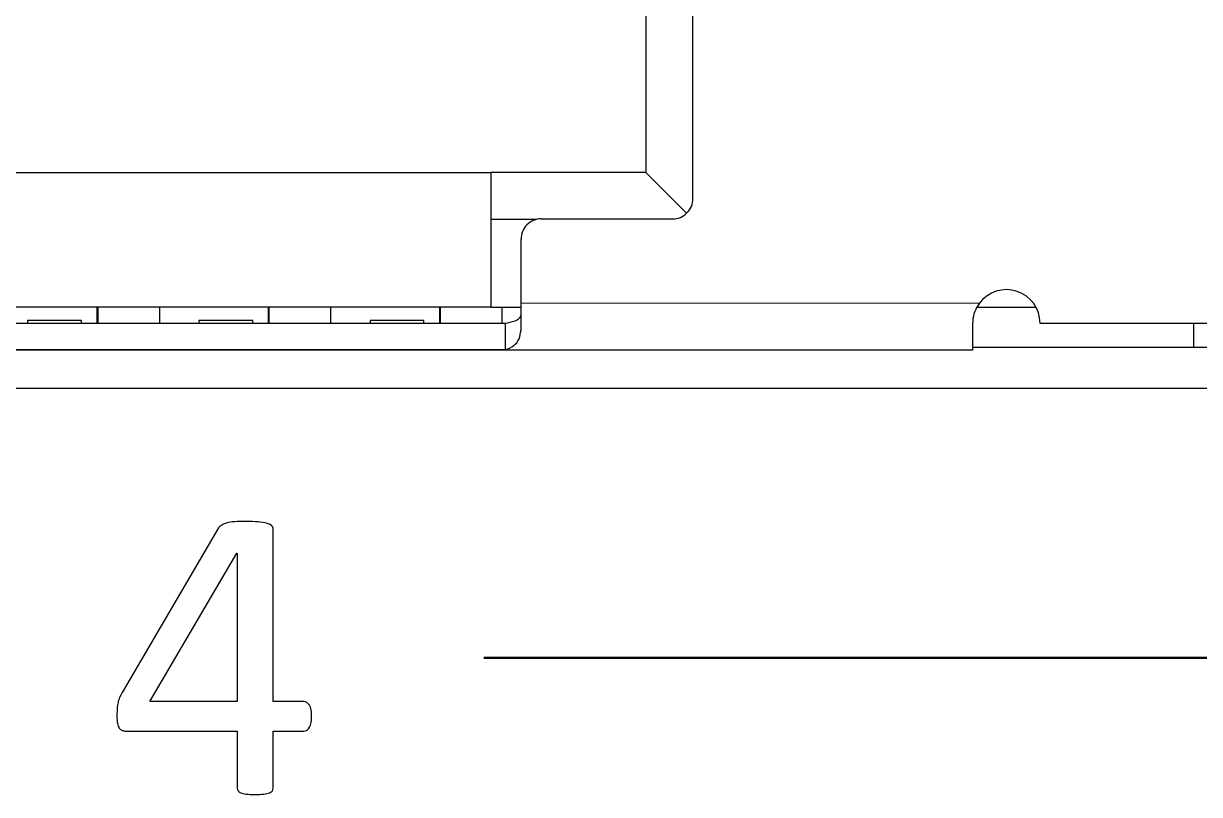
# Model space of a CAD drawing. Extents: x -260425 to 1294666, y -169889 to -2349.
# Drawn here: x 1000681.4 to 1000768.6, y -26643.7 to -26586.5 of the extents above; entities that cross this region are included whole.
import ezdxf

# ---------------------------------------------------------------- set-up
doc = ezdxf.new("R2010")
doc.units = 0
doc.header["$LTSCALE"] = 100
doc.layers.add('case', color=7, linetype='Continuous')
doc.layers.add('marking', color=7, linetype='Continuous')

# ---------------------------------------------------------------- blocks, each defined once
blk = doc.blocks.new('АТС')
at = {"layer": 'case', "lineweight": 25}
for points in [[(2270.5, -111.657), (2270.5, -111.657), (2270.5, -129.008), (2270.5, -129.008)], [(2274, -130.958), (2274, -130.958), (2274, -116.608), (2274, -116.608)], [(2218, -129.008), (2218, -129.008), (2259, -129.008), (2259, -129.008)], [(2270.5, -129.008), (2270.5, -129.008), (2259, -129.008), (2259, -129.008)], [(2259, -129.008), (2259, -129.008), (2259, -132.507), (2259, -132.507)], [(2273.528, -132.035), (2273.528, -132.035), (2270.5, -129.008), (2270.5, -129.008)], [(2259, -132.507), (2259, -132.507), (2259, -139.007), (2259, -139.007)], [(2262.366, -132.507), (2262.366, -132.507), (2259, -132.507), (2259, -132.507)], [(2262.75, -132.457), (2262.75, -132.457), (2272.5, -132.457), (2272.5, -132.457)], [(2261.25, -138.707), (2261.25, -138.707), (2261.25, -133.957), (2261.25, -133.957)], [(2259, -139.007), (2259, -139.007), (2218, -139.007), (2218, -139.007)], [(2229.8, -139.007), (2229.8, -139.007), (2229.8, -140.192), (2229.8, -140.192)], [(2229.85, -139.007), (2229.85, -139.007), (2229.85, -140.192), (2229.85, -140.192)], [(2234.45, -140.192), (2234.45, -140.192), (2234.45, -139.007), (2234.45, -139.007)], [(2242.5, -139.007), (2242.5, -139.007), (2242.5, -140.192), (2242.5, -140.192)], [(2242.55, -139.007), (2242.55, -139.007), (2242.55, -140.192), (2242.55, -140.192)], [(2247.15, -140.192), (2247.15, -140.192), (2247.15, -139.007), (2247.15, -139.007)], [(2255.2, -139.007), (2255.2, -139.007), (2255.2, -140.192), (2255.2, -140.192)], [(2255.25, -139.007), (2255.25, -139.007), (2255.25, -140.192), (2255.25, -140.192)], [(2259, -139.007), (2259, -139.007), (2261.25, -139.007), (2261.25, -139.007)], [(2259.85, -140.192), (2259.85, -140.192), (2259.85, -139.007), (2259.85, -139.007)], [(2261.25, -140.707), (2261.25, -140.707), (2261.25, -138.707), (2261.25, -138.707)], [(2295.086, -139.007), (2295.086, -139.007), (2299.443, -139.007), (2299.443, -139.007)], [(2214.424, -140.192), (2214.424, -140.192), (2260.076, -140.192), (2260.076, -140.192)], [(2224.65, -140.008), (2224.65, -140.008), (2224.65, -140.192), (2224.65, -140.192)], [(2228.65, -140.008), (2228.65, -140.008), (2224.65, -140.008), (2224.65, -140.008)], [(2228.65, -140.192), (2228.65, -140.192), (2228.65, -140.008), (2228.65, -140.008)], [(2241.35, -140.008), (2241.35, -140.008), (2237.35, -140.008), (2237.35, -140.008)], [(2237.35, -140.008), (2237.35, -140.008), (2237.35, -140.192), (2237.35, -140.192)], [(2241.35, -140.192), (2241.35, -140.192), (2241.35, -140.008), (2241.35, -140.008)], [(2254.05, -140.008), (2254.05, -140.008), (2250.05, -140.008), (2250.05, -140.008)], [(2250.05, -140.008), (2250.05, -140.008), (2250.05, -140.192), (2250.05, -140.192)], [(2254.05, -140.192), (2254.05, -140.192), (2254.05, -140.008), (2254.05, -140.008)], [(2260.076, -140.192), (2260.076, -140.192), (2260.076, -142.172), (2260.076, -142.172)], [(2294.75, -140.208), (2294.75, -140.208), (2294.75, -142.208), (2294.75, -142.208)], [(2319.4, -140.208), (2319.4, -140.208), (2299.75, -140.208), (2299.75, -140.208)], [(2311.15, -142.008), (2311.15, -142.008), (2311.15, -140.208), (2311.15, -140.208)], [(2260.076, -142.172), (2260.076, -142.172), (2214.424, -142.172), (2214.424, -142.172)], [(2364.75, -142.008), (2364.75, -142.008), (2294.75, -142.008), (2294.75, -142.008)], [(2294.75, -142.208), (2294.75, -142.208), (2179.75, -142.208), (2179.75, -142.208)], [(1965, -145.008), (1965, -145.008), (3427, -145.008), (3427, -145.008)]]:
    blk.add_open_spline(points, degree=3, dxfattribs=at)
for points, knots in [([(2272.5, -132.458), (2272.898, -132.458), (2273.279, -132.299), (2273.561, -132.018), (2273.561, -132.018), (2273.842, -131.737), (2274, -131.355), (2274, -130.958)], [0, 0, 0, 0, 0.333333, 0.333333, 0.333333, 0.333333, 1, 1, 1, 1]), ([(2262.75, -132.458), (2262.352, -132.458), (2261.971, -132.616), (2261.689, -132.897), (2261.689, -132.897), (2261.408, -133.178), (2261.25, -133.56), (2261.25, -133.958)], [0, 0, 0, 0, 0.333333, 0.333333, 0.333333, 0.333333, 1, 1, 1, 1]), ([(2299.75, -140.208), (2299.75, -139.131), (2299.061, -138.176), (2298.041, -137.836), (2298.041, -137.836), (2297.02, -137.496), (2295.896, -137.847), (2295.25, -138.708)], [0, 0, 0, 0, 0.333333, 0.333333, 0.333333, 0.333333, 1, 1, 1, 1]), ([(2295.25, -138.707), (2295.122, -138.913), (2294.993, -139.118), (2294.906, -139.339), (2294.906, -139.339), (2294.818, -139.559), (2294.772, -139.795), (2294.757, -140.017), (2294.757, -140.017), (2294.753, -140.081), (2294.752, -140.144), (2294.75, -140.208)], [0, 0, 0, 0, 0.25, 0.25, 0.25, 0.25, 0.5, 0.5, 0.5, 0.5, 1, 1, 1, 1]), ([(2260.076, -140.192), (2260.328, -140.154), (2260.579, -140.116), (2260.805, -140.021), (2260.805, -140.021), (2260.887, -139.987), (2260.965, -139.946), (2261.037, -139.895), (2261.037, -139.895), (2261.111, -139.844), (2261.178, -139.783), (2261.213, -139.704), (2261.213, -139.704), (2261.232, -139.661), (2261.241, -139.613), (2261.25, -139.565)], [0, 0, 0, 0, 0.2, 0.2, 0.2, 0.2, 0.4, 0.4, 0.4, 0.4, 0.6, 0.6, 0.6, 0.6, 1, 1, 1, 1]), ([(2260.076, -142.172), (2260.294, -142.091), (2260.512, -142.011), (2260.71, -141.86), (2260.71, -141.86), (2260.869, -141.738), (2261.015, -141.57), (2261.104, -141.354), (2261.104, -141.354), (2261.182, -141.163), (2261.216, -140.935), (2261.25, -140.707)], [0, 0, 0, 0, 0.25, 0.25, 0.25, 0.25, 0.5, 0.5, 0.5, 0.5, 1, 1, 1, 1])]:
    blk.add_open_spline(points, degree=3, knots=knots, dxfattribs=at)
at = {"layer": 'case', "lineweight": 18}
blk.add_open_spline([(2261.25, -138.707), (2261.25, -138.707), (2295.25, -138.707), (2295.25, -138.707)], degree=3, dxfattribs=at)
at = {"layer": 'marking'}
for points, knots in [([(2245.721, -169.367), (2245.721, -169.706), (2245.668, -169.975), (2245.568, -170.171), (2245.568, -170.171), (2245.462, -170.367), (2245.319, -170.462), (2245.134, -170.462), (2245.134, -170.462), (2245.134, -170.462), (2242.869, -170.462), (2242.869, -170.462), (2242.869, -170.462), (2242.869, -170.462), (2242.869, -174.68), (2242.869, -174.68), (2242.869, -174.68), (2242.869, -174.764), (2242.848, -174.833), (2242.806, -174.891), (2242.806, -174.891), (2242.763, -174.944), (2242.689, -174.997), (2242.583, -175.04), (2242.583, -175.04), (2242.477, -175.077), (2242.335, -175.108), (2242.165, -175.13), (2242.165, -175.13), (2241.996, -175.151), (2241.779, -175.161), (2241.514, -175.161), (2241.514, -175.161), (2241.255, -175.161), (2241.043, -175.151), (2240.874, -175.13), (2240.874, -175.13), (2240.705, -175.108), (2240.567, -175.077), (2240.467, -175.04), (2240.467, -175.04), (2240.366, -174.997), (2240.297, -174.944), (2240.26, -174.891), (2240.26, -174.891), (2240.223, -174.833), (2240.202, -174.764), (2240.202, -174.68), (2240.202, -174.68), (2240.202, -174.68), (2240.202, -170.462), (2240.202, -170.462), (2240.202, -170.462), (2240.202, -170.462), (2231.989, -170.462), (2231.989, -170.462), (2231.989, -170.462), (2231.862, -170.462), (2231.762, -170.446), (2231.682, -170.415), (2231.682, -170.415), (2231.598, -170.383), (2231.524, -170.33), (2231.455, -170.245), (2231.455, -170.245), (2231.391, -170.166), (2231.344, -170.044), (2231.317, -169.891), (2231.317, -169.891), (2231.291, -169.737), (2231.28, -169.536), (2231.28, -169.287), (2231.28, -169.287), (2231.28, -169.092), (2231.286, -168.917), (2231.296, -168.764), (2231.296, -168.764), (2231.307, -168.61), (2231.328, -168.467), (2231.36, -168.34), (2231.36, -168.34), (2231.386, -168.208), (2231.428, -168.086), (2231.481, -167.97), (2231.481, -167.97), (2231.529, -167.848), (2231.592, -167.721), (2231.667, -167.589), (2231.667, -167.589), (2231.667, -167.589), (2238.821, -155.386), (2238.821, -155.386), (2238.821, -155.386), (2238.874, -155.302), (2238.953, -155.233), (2239.054, -155.169), (2239.054, -155.169), (2239.154, -155.106), (2239.281, -155.053), (2239.44, -155.016), (2239.44, -155.016), (2239.599, -154.974), (2239.795, -154.942), (2240.022, -154.926), (2240.022, -154.926), (2240.255, -154.91), (2240.53, -154.905), (2240.848, -154.905), (2240.848, -154.905), (2241.192, -154.905), (2241.498, -154.915), (2241.752, -154.942), (2241.752, -154.942), (2242.012, -154.968), (2242.223, -155.005), (2242.377, -155.042), (2242.377, -155.042), (2242.536, -155.085), (2242.657, -155.143), (2242.742, -155.206), (2242.742, -155.206), (2242.827, -155.275), (2242.869, -155.355), (2242.869, -155.45), (2242.869, -155.45), (2242.869, -155.45), (2242.869, -168.271), (2242.869, -168.271), (2242.869, -168.271), (2242.869, -168.271), (2245.134, -168.271), (2245.134, -168.271), (2245.134, -168.271), (2245.308, -168.271), (2245.451, -168.361), (2245.557, -168.541), (2245.557, -168.541), (2245.668, -168.721), (2245.721, -168.996), (2245.721, -169.367)], [0, 0, 0, 0, 0.027778, 0.027778, 0.027778, 0.027778, 0.055556, 0.055556, 0.055556, 0.055556, 0.083333, 0.083333, 0.083333, 0.083333, 0.111111, 0.111111, 0.111111, 0.111111, 0.138889, 0.138889, 0.138889, 0.138889, 0.166667, 0.166667, 0.166667, 0.166667, 0.194444, 0.194444, 0.194444, 0.194444, 0.222222, 0.222222, 0.222222, 0.222222, 0.25, 0.25, 0.25, 0.25, 0.277778, 0.277778, 0.277778, 0.277778, 0.305556, 0.305556, 0.305556, 0.305556, 0.333333, 0.333333, 0.333333, 0.333333, 0.361111, 0.361111, 0.361111, 0.361111, 0.388889, 0.388889, 0.388889, 0.388889, 0.416667, 0.416667, 0.416667, 0.416667, 0.444444, 0.444444, 0.444444, 0.444444, 0.472222, 0.472222, 0.472222, 0.472222, 0.5, 0.5, 0.5, 0.5, 0.527778, 0.527778, 0.527778, 0.527778, 0.555556, 0.555556, 0.555556, 0.555556, 0.583333, 0.583333, 0.583333, 0.583333, 0.611111, 0.611111, 0.611111, 0.611111, 0.638889, 0.638889, 0.638889, 0.638889, 0.666667, 0.666667, 0.666667, 0.666667, 0.694444, 0.694444, 0.694444, 0.694444, 0.722222, 0.722222, 0.722222, 0.722222, 0.75, 0.75, 0.75, 0.75, 0.777778, 0.777778, 0.777778, 0.777778, 0.805556, 0.805556, 0.805556, 0.805556, 0.833333, 0.833333, 0.833333, 0.833333, 0.861111, 0.861111, 0.861111, 0.861111, 0.888889, 0.888889, 0.888889, 0.888889, 0.916667, 0.916667, 0.916667, 0.916667, 0.944444, 0.944444, 0.944444, 0.944444, 1, 1, 1, 1]), ([(2240.202, -157.249), (2240.202, -157.249), (2240.17, -157.249), (2240.17, -157.249), (2240.17, -157.249), (2240.17, -157.249), (2233.714, -168.271), (2233.714, -168.271), (2233.714, -168.271), (2233.714, -168.271), (2240.202, -168.271), (2240.202, -168.271), (2240.202, -168.271), (2240.202, -168.271), (2240.202, -157.249), (2240.202, -157.249)], [0, 0, 0, 0, 0.2, 0.2, 0.2, 0.2, 0.4, 0.4, 0.4, 0.4, 0.6, 0.6, 0.6, 0.6, 1, 1, 1, 1])]:
    blk.add_open_spline(points, degree=3, knots=knots, dxfattribs=at)
at = {"layer": 'marking', "lineweight": 50}
blk.add_open_spline([(2403.5, -165.033), (2403.5, -165.033), (2258.5, -165.033), (2258.5, -165.033)], degree=3, dxfattribs=at)

msp = doc.modelspace()

# ---------------------------------------------------------------- block references
msp.add_blockref('АТС', (998457.029, -26468.524))

doc.saveas('drawing.dxf')
